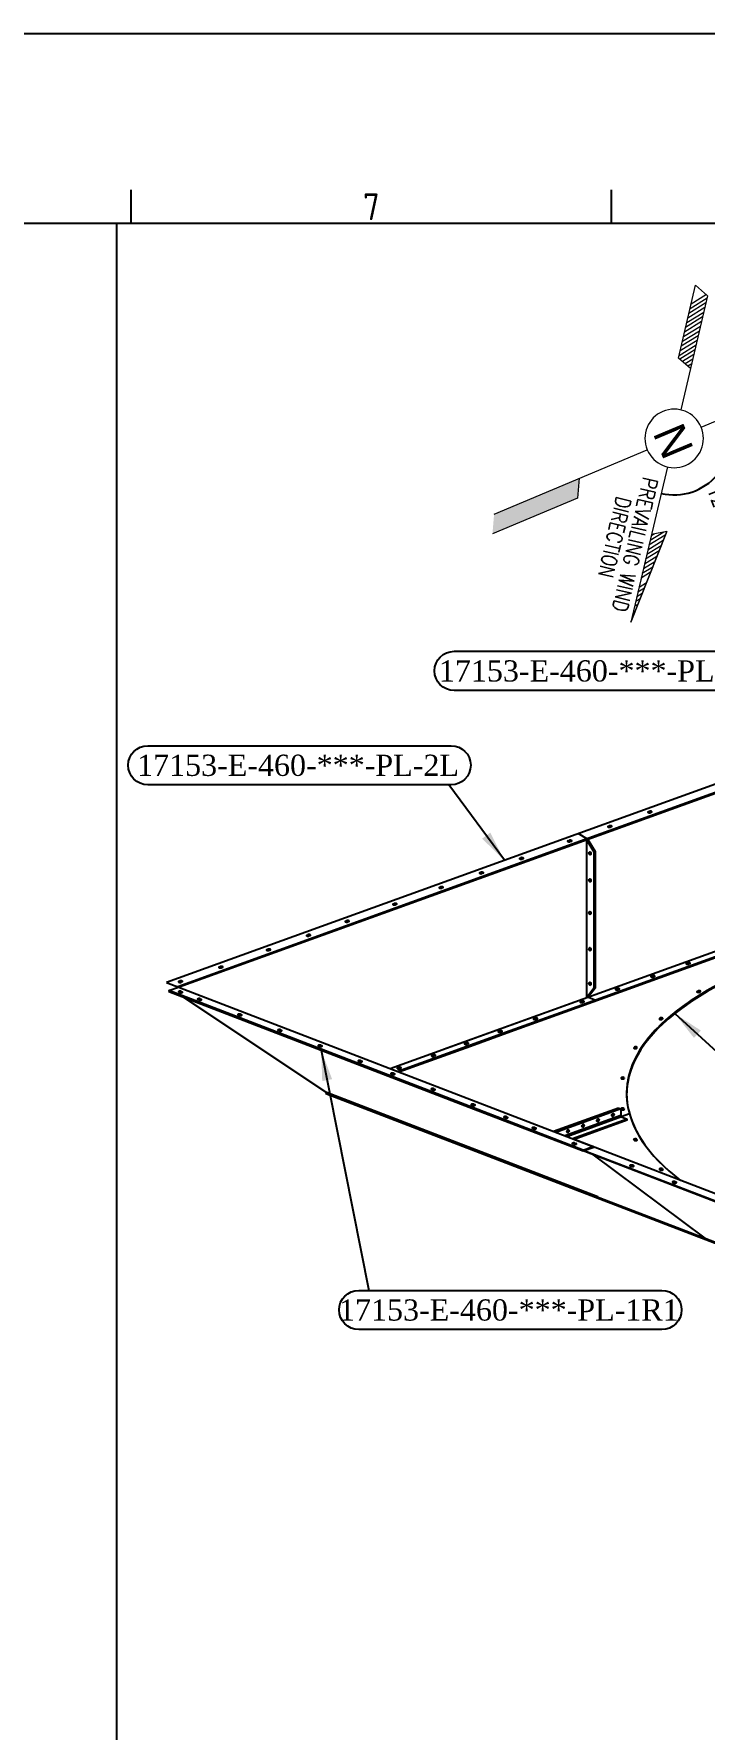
# Model space of a CAD drawing. Header units: inches. Extents: x 212980 to 238967, y -33384 to 2238.
# Drawn here: x 227657 to 229192, y -1637 to 2238 of the extents above; entities that cross this region are included whole.
import ezdxf
from ezdxf.enums import TextEntityAlignment as Align

# ---------------------------------------------------------------- set-up
doc = ezdxf.new("R2010")
doc.units = ezdxf.units.IN
doc.header["$LTSCALE"] = 15
doc.header["$MEASUREMENT"] = 0
doc.linetypes.add('CENTER', pattern=[50.8, 31.75, -6.35, 6.35, -6.35])
for name, color, linetype in [('2', 3, 'CENTER'), ('3-TEXT', 7, 'Continuous'), ('Border', 7, 'Continuous'), ('CADRE', 5, 'Continuous'), ('xref-1$0$FILL', 1, 'Continuous')]:
    doc.layers.add(name, color=color, linetype=linetype)
doc.styles.add('ISO Proportional', font='isocp.shx')
doc.styles.add('ROMANS', font='ROMANS.shx')
doc.styles.add('ROMANT', font='tunga.ttf')
doc.styles.add('style7', font='times.ttf', dxfattribs={"height": 24})
doc.dimstyles.new('1', dxfattribs={"dimtxt": 45, "dimasz": 25, "dimexe": 1.25, "dimexo": 0.6, "dimgap": 5, "dimtad": 1, "dimdec": 0, "dimdsep": 46, "dimtxsty": 'ROMANS', "dimblk": 'OBLIQUE', "dimcen": 2.5, "dimclrd": 8, "dimclre": 8, "dimclrt": 6, "dimadec": 0, "dimazin": 0, "dimtfac": 1, "dimtdec": 0, "dimtmove": 0, "dimatfit": 3, "dimfxl": 1, "dimarcsym": 0})

# ---------------------------------------------------------------- blocks, each defined once
blk = doc.blocks.new('FV H')
at = {"layer": 'Border'}
for points in [[(257935, -22158), (257769, -23293), (257936, -23205)], [(258069, -25527), (257935, -25457), (257935, -26162), (258069, -26232)]]:
    blk.add_hatch(color=1, dxfattribs=at).paths.add_polyline_path(points)
at = {"layer": 'Border', "color": 1, "linetype": 'Continuous', "lineweight": 0}
for p, q in [((257769, -23293), (257935, -22158)), ((257935, -23205), (257768, -23293)), ((257935, -25457), (258069, -25527)), ((258069, -25527), (258069, -26232))]:
    blk.add_line(p, q, dxfattribs=at)
at = {"layer": 'Border', "color": 3, "linetype": 'Continuous', "lineweight": 0}
for p, q in [((257935, -24447), (257935, -22158)), ((256920, -24067), (257029, -24013)), ((256920, -24067), (257029, -24013)), ((257382, -24402), (256920, -24067)), ((257382, -24402), (256920, -24067)), ((257018, -24018), (257040, -24154)), ((257029, -24013), (257754, -24539)), ((257029, -24013), (257491, -24348)), ((257045, -24024), (257069, -24175)), ((257075, -24046), (257099, -24197)), ((257105, -24067), (257129, -24218)), ((257135, -24089), (257158, -24240)), ((257164, -24111), (257188, -24262)), ((257194, -24132), (257218, -24283)), ((257224, -24154), (257248, -24305)), ((257254, -24175), (257277, -24326)), ((257283, -24197), (257307, -24348)), ((257313, -24219), (257337, -24370)), ((257343, -24240), (257367, -24391)), ((257372, -24262), (257394, -24396)), ((257491, -24348), (257382, -24402)), ((257491, -24348), (257382, -24402)), ((257402, -24283), (257418, -24384)), ((257432, -24305), (257443, -24372)), ((257462, -24326), (257467, -24360)), ((257491, -24348), (257491, -24348)), ((258116, -24802), (259100, -25517)), ((257935, -26162), (257935, -24895)), ((258569, -24997), (258545, -25113)), ((258546, -25114), (259100, -25517)), ((258550, -25095), (258554, -25120)), ((258564, -25020), (258583, -25142)), ((258569, -24997), (259100, -25517)), ((259100, -25517), (258569, -24997)), ((258590, -25018), (258613, -25163)), ((258621, -25048), (258643, -25185)), ((258652, -25079), (258672, -25206)), ((258683, -25109), (258702, -25228)), ((258715, -25140), (258732, -25249)), ((258746, -25170), (258762, -25271)), ((258777, -25201), (258791, -25293)), ((258808, -25231), (258821, -25314)), ((258870, -25292), (258881, -25357)), ((258901, -25322), (258910, -25379)), ((258932, -25353), (258940, -25401)), ((258964, -25383), (258970, -25422)), ((257935, -25457), (258069, -25527)), ((258995, -25414), (258999, -25444)), ((258069, -25527), (258069, -26232))]:
    blk.add_line(p, q, dxfattribs=at)
blk.add_ellipse((257935, -24670), major_axis=(-158, -158), ratio=1, start_param=3.926991, end_param=10.210176, dxfattribs=at)
at = {"layer": 'xref-1$0$FILL', "color": 2, "ltscale": 10}
blk.add_arc((257935, -24670), 431, 323.9925, 90, dxfattribs=at)
at = {"layer": 'Border', "color": 2, "style": 'ROMANS', "width": 0.8}
for s, height, rotation, p in [('GEOGRAPHIC & PLANT NORTH', 115.62, 90, (258049, -23176)), ('PREVAILING WIND', 115.62, 324, (258567, -25259)), ('DIRECTION', 115.6, 324, (258455, -25381))]:
    blk.add_text(s, height=height, rotation=rotation, dxfattribs=at).set_placement(p, align=Align.MIDDLE)
blk.add_text('126%%D', height=115.6, dxfattribs=at).set_placement((258533, -24533), align=Align.MIDDLE)
at = {"layer": 'Border', "color": 3, "linetype": 'Continuous', "lineweight": 0, "style": 'ROMANT'}
blk.add_text('N', height=246, rotation=180.0332, dxfattribs=at).set_placement((258070, -24561))
blk = doc.blocks.new('KADR')
at = {"layer": 'CADRE', "color": 2}
for p, q in [((229165, 8136.1), (229165, 8233.3)), ((230560.4, 8136.1), (230560.4, 8233.3))]:
    blk.add_line(p, q, dxfattribs=at)
at = {"layer": 'CADRE', "color": 1}
blk.add_lwpolyline([(220145.5, -7651), (243248.6, -7651), (243248.6, 8686.2), (220145.5, 8686.2)], close=True, dxfattribs=at)
at = {"layer": 'CADRE'}
blk.add_lwpolyline([(220695.6, -7100.9), (242698.5, -7100.9), (242698.5, 8136.1), (220695.6, 8136.1)], close=True, dxfattribs=at)
at = {"layer": 'CADRE', "color": 2, "style": 'ISO Proportional'}
blk.add_text('7', height=77.8, dxfattribs=at).set_placement((229862.7, 8184.7), align=Align.MIDDLE)
blk = doc.blocks.new('_Oblique')
at = {"color": 0, "linetype": 'ByBlock', "lineweight": -2}
blk.add_line((-0.5, -0.5), (0.5, 0.5), dxfattribs=at)

msp = doc.modelspace()

# ---------------------------------------------------------------- linework, layer by layer
at = {"color": 7, "ltscale": 200}
msp.add_line((227846.68, -2207.52), (227846.68, 1804.76), dxfattribs=at)
at = {"color": 7, "extrusion": (0.012987, 0.927814, 0.372818)}
for p, q in [((230369.5, 940.79, -41679.23), (227959.9, 70.85, -41679.23)), ((230395.54, 930.83, -5001.51), (227985.94, 60.9, -5001.51)), ((230394.43, 928.1, -5001.51), (227989.07, 59.69, -5001.51)), ((227985.94, 60.9, -5001.51), (229565.91, 631.31, -5001.51)), ((229567.38, 631.84, -5001.51), (228833.14, 366.76, -5001.51)), ((228970.17, 427.7, -5001.51), (228972.37, 428.5, -5001.51)), ((228972.34, 426.57, -5001.51), (228970.17, 425.78, -5001.51)), ((228977.51, 426.52, -5001.51), (228975.31, 425.72, -5001.51)), ((229061.95, 460.84, -5001.51), (229064.15, 461.63, -5001.51)), ((229064.12, 459.7, -5001.51), (229061.95, 458.92, -5001.51)), ((229069.29, 459.65, -5001.51), (229067.09, 458.86, -5001.51)), ((228878.39, 394.57, -5001.51), (228880.59, 395.36, -5001.51)), ((228880.56, 393.43, -5001.51), (228878.39, 392.65, -5001.51)), ((228885.73, 393.38, -5001.51), (228883.53, 392.59, -5001.51)), ((228900.43, 411.6, -5001.51), (228922.27, 398.94, -5001.51)), ((228833.14, 366.76, -5001.51), (227985.94, 60.9, -5001.51)), ((228768.25, 354.8, -5001.51), (228770.45, 355.6, -5001.51)), ((228770.43, 353.67, -5001.51), (228768.25, 352.89, -5001.51)), ((228775.6, 353.62, -5001.51), (228773.39, 352.83, -5001.51)), ((228676.47, 321.67, -5001.51), (228678.67, 322.46, -5001.51)), ((228678.65, 320.54, -5001.51), (228676.47, 319.75, -5001.51)), ((228683.82, 320.49, -5001.51), (228681.61, 319.69, -5001.51)), ((228871.55, 3.59, -5001.51), (229722.8, 310.91, -5001.51)), ((229722.83, 312.84, -5001.51), (228871.58, 5.51, -5001.51)), ((228584.69, 288.53, -5001.51), (228586.89, 289.33, -5001.51)), ((228586.87, 287.4, -5001.51), (228584.69, 286.62, -5001.51)), ((228592.04, 287.35, -5001.51), (228589.83, 286.55, -5001.51)), ((228478.68, 250.26, -5001.51), (228480.88, 251.05, -5001.51)), ((228480.85, 249.13, -5001.51), (228478.68, 248.34, -5001.51)), ((228486.02, 249.08, -5001.51), (228483.82, 248.28, -5001.51)), ((228593.97, -81.75, -5001.51), (229560.73, 267.28, -5001.51)), ((228369.93, 211, -5001.51), (228372.13, 211.79, -5001.51)), ((228372.11, 209.87, -5001.51), (228369.93, 209.08, -5001.51)), ((228377.27, 209.81, -5001.51), (228375.07, 209.02, -5001.51)), ((228281.31, 179, -5001.51), (228283.51, 179.8, -5001.51)), ((228283.49, 177.87, -5001.51), (228281.31, 177.09, -5001.51)), ((228288.66, 177.82, -5001.51), (228286.45, 177.03, -5001.51)), ((228189.53, 145.87, -5001.51), (228191.73, 146.66, -5001.51)), ((228191.71, 144.74, -5001.51), (228189.53, 143.95, -5001.51)), ((228196.88, 144.69, -5001.51), (228194.67, 143.89, -5001.51)), ((228080.54, 106.52, -5001.51), (228082.74, 107.32, -5001.51)), ((228082.72, 105.39, -5001.51), (228080.54, 104.6, -5001.51)), ((228087.89, 105.34, -5001.51), (228085.68, 104.54, -5001.51)), ((229068.55, 85.39, -5001.51), (229070.75, 86.19, -5001.51)), ((229070.73, 84.26, -5001.51), (229068.55, 83.47, -5001.51)), ((229075.9, 84.21, -5001.51), (229073.69, 83.41, -5001.51)), ((229149.32, 114.55, -5001.51), (229151.52, 115.35, -5001.51)), ((229151.49, 113.42, -5001.51), (229149.32, 112.63, -5001.51)), ((229156.66, 113.37, -5001.51), (229154.46, 112.57, -5001.51)), ((227959.99, 70.88, -5001.51), (228934.95, -304.22, -5001.51)), ((227965.49, 52.34, -5001.51), (227965.46, 50.41, -5001.51)), ((227965.46, 50.41, -5001.51), (228662.43, -217.73, -5001.51)), ((227965.49, 52.34, -5001.51), (227987.52, 60.29, -5001.51)), ((228662.45, -215.81, -5001.51), (227965.49, 52.34, -5001.51)), ((227990.58, 47.62, -5001.51), (227988.37, 48.46, -5001.51)), ((227988.76, 73.39, -5001.51), (227990.96, 74.18, -5001.51)), ((227990.94, 72.25, -5001.51), (227988.76, 71.47, -5001.51)), ((227991.01, 47.47, -5001.51), (227989.2, 48.68, -5001.51)), ((227991.91, 47.28, -5001.51), (227989.7, 48.76, -5001.51)), ((227989.7, 48.76, -5001.51), (227991.91, 47.28, -5001.51)), ((227995.69, 47.54, -5001.51), (227993.49, 48.39, -5001.51)), ((227993.51, 50.32, -5001.51), (227995.72, 49.47, -5001.51)), ((227996.11, 72.2, -5001.51), (227993.9, 71.41, -5001.51)), ((228987.78, 56.23, -5001.51), (228989.99, 57.03, -5001.51)), ((228989.96, 55.1, -5001.51), (228987.79, 54.32, -5001.51)), ((228995.13, 55.05, -5001.51), (228992.93, 54.25, -5001.51)), ((229173.13, 50.24, -5001.51), (229174.75, 51.21, -5001.51)), ((229174.72, 48.8, -5001.51), (229174.09, 48.42, -5001.51)), ((229180.95, 49.72, -5001.51), (229179.33, 48.75, -5001.51)), ((228324.86, -180.09, -5001.51), (227997.88, 37.94, -5001.51)), ((228326.33, -180.66, -5001.51), (227999.35, 37.38, -5001.51)), ((227999.35, 37.38, -5001.51), (228326.33, -180.66, -5001.51)), ((228034.48, 30.73, -5001.51), (228032.27, 31.57, -5001.51)), ((228039.59, 30.65, -5001.51), (228037.38, 31.5, -5001.51)), ((228037.41, 33.43, -5001.51), (228039.62, 32.58, -5001.51)), ((228471.57, -125.94, -5001.51), (228904.55, 30.38, -5001.51)), ((228871.58, 5.51, -5001.51), (228745.7, -39.93, -5001.51)), ((228746.87, -41.43, -5001.51), (228871.55, 3.59, -5001.51)), ((228907.02, 27.07, -5001.51), (228909.22, 27.87, -5001.51)), ((228909.19, 25.94, -5001.51), (228907.02, 25.16, -5001.51)), ((228914.36, 25.89, -5001.51), (228912.16, 25.1, -5001.51)), ((228940.09, 30.25, -5001.51), (228922.71, 36.94, -5001.51)), ((228940.06, 28.32, -5001.51), (228940.09, 30.25, -5001.51)), ((228940.06, 28.32, -5001.51), (228940.09, 30.25, -5001.51)), ((228940.06, 28.32, -5001.51), (228940.09, 30.25, -5001.51)), ((228126.31, -4.6, -5001.51), (228124.1, -3.76, -5001.51)), ((228131.42, -4.68, -5001.51), (228129.21, -3.83, -5001.51)), ((228129.24, -1.9, -5001.51), (228131.44, -2.75, -5001.51)), ((228221.07, -37.23, -5001.51), (228223.27, -38.08, -5001.51)), ((228799.99, -11.57, -5001.51), (228802.19, -10.77, -5001.51)), ((228802.16, -12.7, -5001.51), (228799.99, -13.48, -5001.51)), ((228807.33, -12.75, -5001.51), (228805.13, -13.55, -5001.51)), ((229087.17, -11.87, -5001.51), (229088.36, -10.81, -5001.51)), ((229088.33, -13.22, -5001.51), (229088.11, -13.41, -5001.51)), ((229095.08, -11.93, -5001.51), (229093.89, -12.99, -5001.51)), ((228218.13, -39.93, -5001.51), (228215.93, -39.09, -5001.51)), ((228223.25, -40.01, -5001.51), (228221.04, -39.16, -5001.51)), ((228309.96, -75.26, -5001.51), (228307.76, -74.42, -5001.51)), ((228315.08, -75.34, -5001.51), (228312.87, -74.49, -5001.51)), ((228312.9, -72.56, -5001.51), (228315.1, -73.41, -5001.51)), ((228655.5, -72.5, -5001.51), (228488.95, -132.63, -5001.51)), ((228491.52, -133.62, -5001.51), (228655.48, -74.42, -5001.51)), ((228642.82, -68.32, -5001.51), (228645.02, -67.52, -5001.51)), ((228645, -69.45, -5001.51), (228642.82, -70.23, -5001.51)), ((228650.16, -69.5, -5001.51), (228647.96, -70.3, -5001.51)), ((228655.48, -74.42, -5001.51), (228746.87, -41.43, -5001.51)), ((228745.7, -39.93, -5001.51), (228655.5, -72.5, -5001.51)), ((228719.48, -40.64, -5001.51), (228721.68, -39.85, -5001.51)), ((228721.65, -41.77, -5001.51), (228719.48, -42.56, -5001.51)), ((228726.82, -41.83, -5001.51), (228724.62, -42.62, -5001.51)), ((229028.76, -78.55, -5001.51), (229029.49, -77.43, -5001.51)), ((228401.79, -110.59, -5001.51), (228399.59, -109.75, -5001.51)), ((228406.91, -110.66, -5001.51), (228404.7, -109.82, -5001.51)), ((228404.73, -107.89, -5001.51), (228406.93, -108.74, -5001.51)), ((228566.97, -95.7, -5001.51), (228569.18, -94.91, -5001.51)), ((228569.15, -96.83, -5001.51), (228566.97, -97.62, -5001.51)), ((228574.32, -96.88, -5001.51), (228572.12, -97.68, -5001.51)), ((229036.56, -78.15, -5001.51), (229035.83, -79.27, -5001.51)), ((228476.45, -139.32, -5001.51), (228474.25, -138.47, -5001.51)), ((228481.57, -139.39, -5001.51), (228479.36, -138.54, -5001.51)), ((228479.39, -136.61, -5001.51), (228481.59, -137.46, -5001.51)), ((228482.08, -146.41, -5001.51), (228482.06, -148.34, -5001.51)), ((228488.23, -124.13, -5001.51), (228490.43, -123.33, -5001.51)), ((228490.4, -125.26, -5001.51), (228488.23, -126.05, -5001.51)), ((228495.57, -125.31, -5001.51), (228493.37, -126.11, -5001.51)), ((228999.35, -148.16, -5001.51), (228999.59, -147, -5001.51)), ((229006.84, -147.3, -5001.51), (229006.59, -148.46, -5001.51)), ((228324.86, -180.09, -5001.51), (228324.82, -182.5, -5001.51)), ((228324.82, -182.5, -5001.51), (228875.8, -394.48, -5001.51)), ((228324.86, -180.09, -5001.51), (228875.83, -392.07, -5001.51)), ((228326.33, -180.66, -5001.51), (228324.86, -180.09, -5001.51)), ((228946.56, -419.28, -5001.51), (228326.33, -180.66, -5001.51)), ((228568.28, -174.65, -5001.51), (228566.08, -173.8, -5001.51)), ((228573.39, -174.72, -5001.51), (228571.19, -173.87, -5001.51)), ((228571.22, -171.94, -5001.51), (228573.42, -172.79, -5001.51)), ((228660.11, -209.98, -5001.51), (228657.91, -209.13, -5001.51)), ((228662.45, -215.81, -5001.51), (228662.43, -217.73, -5001.51)), ((228662.43, -217.73, -5001.51), (228912.9, -314.1, -5001.51)), ((228912.92, -312.17, -5001.51), (228662.45, -215.81, -5001.51)), ((228665.22, -210.05, -5001.51), (228663.02, -209.2, -5001.51)), ((228663.05, -207.27, -5001.51), (228665.25, -208.12, -5001.51)), ((228993.85, -216.16, -5001.51), (228845.38, -269.76, -5001.51)), ((228996.34, -217.11, -5001.51), (228847.87, -270.71, -5001.51)), ((228998.82, -218.07, -5001.51), (228850.35, -271.67, -5001.51)), ((228999.64, -218.98, -5001.51), (228999.4, -217.82, -5001.51)), ((229018.71, -229.01, -5001.51), (228999.87, -235.81, -5001.51)), ((229006.64, -217.69, -5001.51), (229006.89, -218.85, -5001.51)), ((228734.77, -238.7, -5001.51), (228732.57, -237.85, -5001.51)), ((228739.88, -238.77, -5001.51), (228737.68, -237.92, -5001.51)), ((228737.71, -236, -5001.51), (228739.91, -236.85, -5001.51)), ((228740.4, -245.79, -5001.51), (228740.37, -247.72, -5001.51)), ((228799.49, -263.6, -5001.51), (228797.28, -262.75, -5001.51)), ((228804.6, -263.67, -5001.51), (228802.39, -262.82, -5001.51)), ((228802.42, -260.89, -5001.51), (228804.63, -261.74, -5001.51)), ((228998.82, -233.49, -5001.51), (228871.03, -279.63, -5001.51)), ((228999.47, -235.39, -5001.51), (228873.89, -280.72, -5001.51)), ((229000.81, -236.39, -5001.51), (228875.88, -281.49, -5001.51)), ((229013.77, -241.38, -5001.51), (228888.85, -286.48, -5001.51)), ((229013.77, -243.8, -5001.51), (228892.09, -287.73, -5001.51)), ((229838.83, -670.31, -5001.51), (228867.41, -296.57, -5001.51)), ((228867.43, -294.64, -5001.51), (229838.85, -668.38, -5001.51)), ((228891.32, -298.93, -5001.51), (228889.11, -298.08, -5001.51)), ((229860.88, -660.43, -5001.51), (228890.93, -287.25, -5001.51)), ((228896.43, -299, -5001.51), (228894.22, -298.15, -5001.51)), ((228894.25, -296.22, -5001.51), (228896.45, -297.07, -5001.51)), ((228912.9, -314.1, -5001.51), (228937.56, -305.19, -5001.51)), ((228912.92, -312.17, -5001.51), (228934.99, -304.2, -5001.51)), ((228934.99, -304.2, -5001.51), (228934.95, -304.22, -5001.51)), ((228936.42, -304.78, -5001.51), (228934.95, -304.22, -5001.51)), ((229029.64, -289.27, -5001.51), (229028.91, -288.13, -5001.51)), ((229035.98, -287.58, -5001.51), (229036.71, -288.72, -5001.51)), ((228912.92, -312.17, -5001.51), (228912.9, -314.1, -5001.51)), ((228935.81, -322.89, -5001.51), (229191.18, -513.37, -5001.51)), ((229020.65, -348.66, -5001.51), (229022.85, -349.51, -5001.51)), ((229025.76, -348.73, -5001.51), (229027.96, -349.58, -5001.51)), ((229027.99, -347.65, -5001.51), (229025.79, -346.8, -5001.51)), ((229088.61, -357.29, -5001.51), (229087.42, -356.21, -5001.51)), ((229094.33, -357.87, -5001.51), (229094.1, -357.66, -5001.51)), ((229094.13, -355.25, -5001.51), (229095.33, -356.34, -5001.51)), ((229118.08, -386.14, -5001.51), (229120.28, -386.99, -5001.51)), ((229123.19, -386.22, -5001.51), (229125.39, -387.06, -5001.51)), ((229125.42, -385.14, -5001.51), (229123.22, -384.29, -5001.51)), ((228875.83, -392.07, -5001.51), (228875.8, -394.48, -5001.51)), ((228875.8, -394.48, -5001.51), (228875.83, -392.07, -5001.51)), ((228875.8, -394.48, -5001.51), (229641.65, -689.13, -5001.51)), ((228875.83, -392.07, -5001.51), (229641.69, -686.72, -5001.51)), ((229191.18, -513.37, -5001.51), (230198.22, -900.81, -5001.51))]:
    msp.add_line(p, q, dxfattribs=at)
at = {"color": 7, "extrusion": (0.209441, 0.903959, 0.372818)}
for p, q in [((228920.94, 396.12, -5001.51), (228937.11, 369.45, -5001.51)), ((228921.17, 36.65, -5001.51), (228921.17, 395.73, -5001.51)), ((228922.31, 396.62, -5001.51), (228938.66, 369.66, -5001.51)), ((228922.31, 396.62, -5001.51), (228938.66, 369.66, -5001.51)), ((228923.68, 397.11, -5001.51), (228940.21, 369.86, -5001.51)), ((228938.66, 369.66, -5001.51), (228937.11, 369.45, -5001.51)), ((228937.11, 369.45, -5001.51), (228937.11, 57.62, -5001.51)), ((228940.21, 369.86, -5001.51), (228938.66, 369.66, -5001.51)), ((228938.66, 369.66, -5001.51), (228938.66, 57.83, -5001.51)), ((228938.66, 369.66, -5001.51), (228938.66, 57.83, -5001.51)), ((228940.21, 369.86, -5001.51), (228940.21, 58.03, -5001.51)), ((228937.11, 57.62, -5001.51), (228921.17, 36.65, -5001.51)), ((228938.66, 57.83, -5001.51), (228922.72, 36.86, -5001.51)), ((228938.66, 57.83, -5001.51), (228922.72, 36.86, -5001.51)), ((228940.21, 58.03, -5001.51), (228924.27, 37.06, -5001.51)), ((228938.66, 57.83, -5001.51), (228937.11, 57.62, -5001.51)), ((228940.21, 58.03, -5001.51), (228938.66, 57.83, -5001.51))]:
    msp.add_line(p, q, dxfattribs=at)
at = {"color": 7}
for p, q in [((228922.27, 398.94, -5001.51), (228922.28, 396.61, -5001.51)), ((228993.85, -216.16, -5001.51), (228998.82, -218.07, -5001.51)), ((228998.82, -218.07, -5001.51), (228998.82, -233.49, -5001.51)), ((229000.81, -236.39, -5001.51), (229013.77, -241.38, -5001.51)), ((229013.77, -243.8, -5001.51), (229013.77, -241.38, -5001.51))]:
    msp.add_line(p, q, dxfattribs=at)
msp.add_arc((229001.92, -233.49, -5001.51), 3.1, 180, 248.95667, dxfattribs=at)
for centre, major_axis, ratio, start_param, end_param in [((228972.74, 426.71, -5001.51), (-3.64, 0.05), 0.3728176, 5.5032742, 8.6448669), ((228974.91, 425.58, -5001.51), (-3.64, 0.05), 0.3728176, 3.932611, 5.5032742), ((228974.94, 427.51, -5001.51), (3.64, -0.05), 0.3728176, 5.5032742, 8.6448669), ((229064.52, 459.85, -5001.51), (-3.64, 0.05), 0.3728176, 5.5032742, 8.6448669), ((229066.69, 458.71, -5001.51), (-3.64, 0.05), 0.3728176, 3.932611, 5.5032742), ((229066.72, 460.64, -5001.51), (3.64, -0.05), 0.3728176, 5.5032742, 8.6448669), ((228880.96, 393.58, -5001.51), (-3.64, 0.05), 0.3728176, 5.5032742, 8.6448669), ((228883.13, 392.44, -5001.51), (-3.64, 0.05), 0.3728176, 3.932611, 5.5032742), ((228883.16, 394.37, -5001.51), (3.64, -0.05), 0.3728176, 5.5032742, 8.6448669), ((228770.82, 353.81, -5001.51), (-3.64, 0.05), 0.3728176, 5.5032742, 8.6448669), ((228773, 352.68, -5001.51), (-3.64, 0.05), 0.3728176, 3.932611, 5.5032742), ((228773.03, 354.61, -5001.51), (3.64, -0.05), 0.3728176, 5.5032742, 8.6448669), ((228930, 365.92, -5001.51), (-0.48, 3.6), 0.659718, 0.3315082, 2.8100845), ((228930, 365.92, -5001.51), (0.48, -3.6), 0.659718, 3.4731008, 5.9516771), ((228931.55, 366.13, -5001.51), (-0.48, 3.6), 0.659718, 0.7088206, 2.432772), ((228679.04, 320.68, -5001.51), (-3.64, 0.05), 0.3728176, 5.5032742, 8.6448669), ((228681.22, 319.55, -5001.51), (-3.64, 0.05), 0.3728176, 3.932611, 5.5032742), ((228681.25, 321.47, -5001.51), (3.64, -0.05), 0.3728176, 5.5032742, 8.6448669), ((228587.26, 287.54, -5001.51), (-3.64, 0.05), 0.3728176, 5.5032742, 8.6448669), ((228589.44, 286.41, -5001.51), (-3.64, 0.05), 0.3728176, 3.932611, 5.5032742), ((228589.47, 288.34, -5001.51), (3.64, -0.05), 0.3728176, 5.5032742, 8.6448669), ((228930, 304.15, -5001.51), (-0.48, 3.6), 0.659718, 0.3315082, 2.8100845), ((228930, 304.15, -5001.51), (0.48, -3.6), 0.659718, 3.4731008, 5.9516771), ((228931.55, 304.35, -5001.51), (-0.48, 3.6), 0.659718, 0.7088206, 2.432772), ((228481.25, 249.27, -5001.51), (-3.64, 0.05), 0.3728176, 5.5032742, 8.6448669), ((228483.42, 248.14, -5001.51), (-3.64, 0.05), 0.3728176, 3.932611, 5.5032742), ((228483.45, 250.06, -5001.51), (3.64, -0.05), 0.3728176, 5.5032742, 8.6448669), ((228930, 229.78, -5001.51), (-0.48, 3.6), 0.659718, 0.3315082, 2.8100845), ((228930, 229.78, -5001.51), (0.48, -3.6), 0.659718, 3.4731008, 5.9516771), ((228931.55, 229.98, -5001.51), (-0.48, 3.6), 0.659718, 0.7088206, 2.432772), ((228372.5, 210.01, -5001.51), (-3.64, 0.05), 0.3728176, 5.5032742, 8.6448669), ((228374.68, 208.88, -5001.51), (-3.64, 0.05), 0.3728176, 3.932611, 5.5032742), ((228374.7, 210.8, -5001.51), (3.64, -0.05), 0.3728176, 5.5032742, 8.6448669), ((230206, -197.39, -5001.51), (-1193.65, 16.71), 0.3728176, -1.2252297, 0.4632336), ((230206.02, -199.82, -5001.51), (-1193.65, 16.71), 0.3728176, 5.1802035, 5.826595), ((230206.05, -197.41, -5001.51), (1193.65, -16.71), 0.3728176, 2.0386109, 2.6850023), ((228283.88, 178.01, -5001.51), (-3.64, 0.05), 0.3728176, 5.5032742, 8.6448669), ((228286.06, 176.88, -5001.51), (-3.64, 0.05), 0.3728176, 3.932611, 5.5032742), ((228286.08, 178.81, -5001.51), (3.64, -0.05), 0.3728176, 5.5032742, 8.6448669), ((228192.1, 144.88, -5001.51), (-3.64, 0.05), 0.3728176, 5.5032742, 8.6448669), ((228194.28, 143.75, -5001.51), (-3.64, 0.05), 0.3728176, 3.932611, 5.5032742), ((228194.3, 145.67, -5001.51), (3.64, -0.05), 0.3728176, 5.5032742, 8.6448669), ((228930, 146.94, -5001.51), (-0.48, 3.6), 0.659718, 0.3315082, 2.8100845), ((228930, 146.94, -5001.51), (0.48, -3.6), 0.659718, 3.4731008, 5.9516771), ((228931.55, 147.15, -5001.51), (-0.48, 3.6), 0.659718, 0.7088206, 2.432772), ((228083.11, 105.53, -5001.51), (-3.64, 0.05), 0.3728176, 5.5032742, 8.6448669), ((228085.29, 104.4, -5001.51), (-3.64, 0.05), 0.3728176, 3.932611, 5.5032742), ((228085.32, 106.33, -5001.51), (3.64, -0.05), 0.3728176, 5.5032742, 8.6448669), ((229071.12, 84.4, -5001.51), (-3.64, 0.05), 0.3728176, 5.5032742, 8.6448669), ((229072.2, 82.87, -5001.51), (3.64, -0.05), 0.3728176, 0.7910183, 2.7878469), ((229073.3, 83.27, -5001.51), (-3.64, 0.05), 0.3728176, 3.932611, 5.5032742), ((229073.32, 85.2, -5001.51), (3.64, -0.05), 0.3728176, 5.5032742, 8.6448669), ((229151.89, 113.56, -5001.51), (-3.64, 0.05), 0.3728176, 5.5032742, 8.6448669), ((229152.96, 112.03, -5001.51), (3.64, -0.05), 0.3728176, 0.7910183, 2.7878469), ((229154.06, 112.43, -5001.51), (-3.64, 0.05), 0.3728176, 3.932611, 5.5032742), ((229154.09, 114.36, -5001.51), (3.64, -0.05), 0.3728176, 5.5032742, 8.6448669), ((227990.94, 49.39, -5001.51), (-3.64, 0.05), 0.3728176, 3.9324779, 7.0740706), ((227991.33, 72.4, -5001.51), (-3.64, 0.05), 0.3728176, 5.5032742, 8.6448669), ((227990.92, 47.46, -5001.51), (-3.64, 0.05), 0.3728176, 3.9324779, 5.4921046), ((227993.15, 48.54, -5001.51), (3.64, -0.05), 0.3728176, 3.9324779, 7.0740706), ((227993.51, 71.26, -5001.51), (-3.64, 0.05), 0.3728176, 3.932611, 5.5032742), ((227993.54, 73.19, -5001.51), (3.64, -0.05), 0.3728176, 5.5032742, 8.6448669), ((228930, 68.06, -5001.51), (-0.48, 3.6), 0.659718, 0.3315082, 2.8100845), ((228930, 68.06, -5001.51), (0.48, -3.6), 0.659718, 3.4731008, 5.9516771), ((228931.55, 68.27, -5001.51), (-0.48, 3.6), 0.659718, 0.7088206, 2.432772), ((228990.35, 55.24, -5001.51), (-3.64, 0.05), 0.3728176, 5.5032742, 8.6448669), ((228991.43, 53.71, -5001.51), (3.64, -0.05), 0.3728176, 0.7910183, 2.7878469), ((228992.53, 54.11, -5001.51), (-3.64, 0.05), 0.3728176, 3.932611, 5.5032742), ((228992.56, 56.04, -5001.51), (3.64, -0.05), 0.3728176, 5.5032742, 8.6448669), ((229176.23, 49.5, -5001.51), (-3.64, 0.05), 0.3728176, 5.7388937, 8.8804863), ((229177.82, 48.06, -5001.51), (-3.64, 0.05), 0.3728176, 4.0885717, 5.7388937), ((229177.85, 50.47, -5001.51), (3.64, -0.05), 0.3728176, 5.7388937, 8.8804863), ((228034.84, 32.5, -5001.51), (-3.64, 0.05), 0.3728176, 3.9324779, 7.0740706), ((228034.82, 30.57, -5001.51), (-3.64, 0.05), 0.3728176, 3.9324779, 5.4921046), ((228037.05, 31.65, -5001.51), (3.64, -0.05), 0.3728176, 3.9324779, 7.0740706), ((228909.59, 26.08, -5001.51), (-3.64, 0.05), 0.3728176, 5.5032742, 8.6448669), ((228910.66, 24.55, -5001.51), (3.64, -0.05), 0.3728176, 0.7910183, 2.7878469), ((228911.76, 24.95, -5001.51), (-3.64, 0.05), 0.3728176, 3.932611, 5.5032742), ((228911.79, 26.88, -5001.51), (3.64, -0.05), 0.3728176, 5.5032742, 8.6448669), ((230206.05, -197.41, -5001.51), (1193.65, -16.71), 0.3728176, 2.6850023, 3.4616984), ((230206.02, -199.82, -5001.51), (-1193.65, 16.71), 0.3728176, 5.826595, 6.2804782), ((228126.67, -2.83, -5001.51), (-3.64, 0.05), 0.3728176, 3.9324779, 7.0740706), ((228126.64, -4.76, -5001.51), (-3.64, 0.05), 0.3728176, 3.9324779, 5.4921046), ((228128.88, -3.68, -5001.51), (3.64, -0.05), 0.3728176, 3.9324779, 7.0740706), ((228218.5, -38.16, -5001.51), (-3.64, 0.05), 0.3728176, 3.9324779, 7.0740706), ((228218.47, -40.09, -5001.51), (-3.64, 0.05), 0.3728176, 3.9324779, 5.4921046), ((228220.7, -39.01, -5001.51), (3.64, -0.05), 0.3728176, 3.9324779, 7.0740706), ((228802.56, -12.56, -5001.51), (-3.64, 0.05), 0.3728176, 5.5032742, 8.6448669), ((228803.63, -14.09, -5001.51), (3.64, -0.05), 0.3728176, 0.7910183, 2.7878469), ((228804.73, -13.69, -5001.51), (-3.64, 0.05), 0.3728176, 3.932611, 5.5032742), ((228804.76, -11.76, -5001.51), (3.64, -0.05), 0.3728176, 5.5032742, 8.6448669), ((229090.53, -12.43, -5001.51), (-3.64, 0.05), 0.3728176, 5.8959733, 9.037566), ((229091.69, -13.78, -5001.51), (-3.64, 0.05), 0.3728176, 3.9902564, 5.8959733), ((229091.72, -11.37, -5001.51), (3.64, -0.05), 0.3728176, 5.8959733, 9.037566), ((228310.33, -73.49, -5001.51), (-3.64, 0.05), 0.3728176, 3.9324779, 7.0740706), ((228310.3, -75.42, -5001.51), (-3.64, 0.05), 0.3728176, 3.9324779, 5.4921046), ((228312.53, -74.34, -5001.51), (3.64, -0.05), 0.3728176, 3.9324779, 7.0740706), ((228645.39, -69.31, -5001.51), (-3.64, 0.05), 0.3728176, 5.5032742, 8.6448669), ((228646.21, -70.92, -5001.51), (3.64, -0.05), 0.3728176, 2.4572559, 2.6882557), ((228646.21, -70.92, -5001.51), (3.64, -0.05), 0.3728176, 0.7908853, 2.2661072), ((228647.57, -70.44, -5001.51), (-3.64, 0.05), 0.3728176, 3.932611, 5.5032742), ((228647.59, -68.51, -5001.51), (3.64, -0.05), 0.3728176, 5.5032742, 8.6448669), ((228646.21, -70.92, -5001.51), (3.64, -0.05), 0.3728176, 0.7864545, 0.7908853), ((228722.05, -41.63, -5001.51), (-3.64, 0.05), 0.3728176, 5.5032742, 8.6448669), ((228722.87, -43.25, -5001.51), (3.64, -0.05), 0.3728176, 2.4572559, 2.6882557), ((228722.87, -43.25, -5001.51), (3.64, -0.05), 0.3728176, 0.7908853, 2.2661072), ((228724.22, -42.76, -5001.51), (-3.64, 0.05), 0.3728176, 3.932611, 5.5032742), ((228724.25, -40.84, -5001.51), (3.64, -0.05), 0.3728176, 5.5032742, 8.6448669), ((228722.87, -43.25, -5001.51), (3.64, -0.05), 0.3728176, 0.7864545, 0.7908853), ((229033.02, -77.79, -5001.51), (3.64, -0.05), 0.3728176, 6.0530529, 9.1946456), ((228402.16, -108.82, -5001.51), (-3.64, 0.05), 0.3728176, 3.9324779, 7.0740706), ((228402.13, -110.74, -5001.51), (-3.64, 0.05), 0.3728176, 3.9324779, 5.4921046), ((228404.36, -109.67, -5001.51), (3.64, -0.05), 0.3728176, 3.9324779, 7.0740706), ((228569.54, -96.69, -5001.51), (-3.64, 0.05), 0.3728176, 5.5032742, 8.6448669), ((228570.85, -98.13, -5001.51), (3.64, -0.05), 0.3728176, 2.456172, 2.8888374), ((228570.85, -98.13, -5001.51), (3.64, -0.05), 0.3728176, 0.7908853, 2.2671912), ((228571.72, -97.82, -5001.51), (-3.64, 0.05), 0.3728176, 3.932611, 5.5032742), ((228571.75, -95.89, -5001.51), (3.64, -0.05), 0.3728176, 5.5032742, 8.6448669), ((228570.85, -98.13, -5001.51), (3.64, -0.05), 0.3728176, 0.7865574, 0.7908853), ((229032.3, -78.91, -5001.51), (-3.64, 0.05), 0.3728176, 6.0530529, 9.1946456), ((229032.99, -80.2, -5001.51), (-3.64, 0.05), 0.3728176, 3.8485142, 5.9850458), ((228476.82, -137.54, -5001.51), (-3.64, 0.05), 0.3728176, 3.9324779, 7.0740706), ((228476.79, -139.47, -5001.51), (-3.64, 0.05), 0.3728176, 3.9324779, 5.4921046), ((228479.02, -138.39, -5001.51), (3.64, -0.05), 0.3728176, 3.9324779, 7.0740706), ((228490.8, -125.12, -5001.51), (-3.64, 0.05), 0.3728176, 5.5032742, 8.6448669), ((228492.1, -126.56, -5001.51), (3.64, -0.05), 0.3728176, 2.456172, 2.8888374), ((228492.1, -126.56, -5001.51), (3.64, -0.05), 0.3728176, 0.7908853, 2.2671912), ((228492.97, -126.25, -5001.51), (-3.64, 0.05), 0.3728176, 3.932611, 5.5032742), ((228493, -124.32, -5001.51), (3.64, -0.05), 0.3728176, 5.5032742, 8.6448669), ((228492.1, -126.56, -5001.51), (3.64, -0.05), 0.3728176, 0.7865574, 0.7908853), ((229002.97, -148.31, -5001.51), (-3.64, 0.05), 0.3728176, 6.2101326, 9.3517252), ((229003.21, -147.15, -5001.51), (3.64, -0.05), 0.3728176, 6.2101326, 9.3517252), ((229003.18, -149.56, -5001.51), (-3.64, 0.05), 0.3728176, 3.6901126, 5.870029), ((228568.65, -172.87, -5001.51), (-3.64, 0.05), 0.3728176, 3.9324779, 7.0740706), ((228568.62, -174.8, -5001.51), (-3.64, 0.05), 0.3728176, 3.9324779, 5.4921046), ((228570.85, -173.72, -5001.51), (3.64, -0.05), 0.3728176, 3.9324779, 7.0740706), ((228660.48, -208.2, -5001.51), (-3.64, 0.05), 0.3728176, 3.9324779, 7.0740706), ((228660.45, -210.13, -5001.51), (-3.64, 0.05), 0.3728176, 3.9324779, 5.4921046), ((228662.68, -209.05, -5001.51), (3.64, -0.05), 0.3728176, 3.9324779, 7.0740706), ((228978.01, -230.83, -5001.51), (1.31, 3.39), 0.6525176, 3.8672192, 5.2267639), ((228979.48, -231.39, -5001.51), (-1.31, -3.39), 0.6525176, 0.3382133, 2.0851712), ((228979.48, -231.39, -5001.51), (1.31, 3.39), 0.6525176, 3.479806, 5.2267639), ((228978.01, -230.83, -5001.51), (1.31, 3.39), 0.6525176, 5.2267639, 5.5575587), ((228979.48, -231.39, -5001.51), (-1.31, -3.39), 0.6525176, 2.0851712, 2.8033793), ((228979.48, -231.39, -5001.51), (1.31, 3.39), 0.6525176, 5.2267639, 5.944972), ((229003.02, -217.75, -5001.51), (3.64, -0.05), 0.3728176, 0.0840269, 3.2256196), ((229003.26, -218.91, -5001.51), (-3.64, 0.05), 0.3728176, 0.0840269, 3.2256196), ((229002.99, -220.16, -5001.51), (-3.64, 0.05), 0.3728176, 3.5455036, 5.723821), ((228735.14, -236.92, -5001.51), (-3.64, 0.05), 0.3728176, 3.9324779, 7.0740706), ((228735.11, -238.85, -5001.51), (-3.64, 0.05), 0.3728176, 3.9324779, 5.4921046), ((228737.34, -237.77, -5001.51), (3.64, -0.05), 0.3728176, 3.9324779, 7.0740706), ((228799.85, -261.82, -5001.51), (-3.64, 0.05), 0.3728176, 3.9324779, 7.0740706), ((228799.82, -263.75, -5001.51), (-3.64, 0.05), 0.3728176, 3.9324779, 5.4921046), ((228802.06, -262.67, -5001.51), (3.64, -0.05), 0.3728176, 3.9324779, 7.0740706), ((228875.34, -267.89, -5001.51), (1.31, 3.39), 0.6525176, 3.8672192, 5.2267639), ((228876.81, -268.46, -5001.51), (-1.31, -3.39), 0.6525176, 0.3382133, 2.0851712), ((228876.81, -268.46, -5001.51), (1.31, 3.39), 0.6525176, 3.479806, 5.2267639), ((228875.34, -267.89, -5001.51), (1.31, 3.39), 0.6525176, 5.2267639, 5.5575587), ((228876.81, -268.46, -5001.51), (-1.31, -3.39), 0.6525176, 2.0851712, 2.8033793), ((228876.81, -268.46, -5001.51), (1.31, 3.39), 0.6525176, 5.2267639, 5.944972), ((228909.56, -255.54, -5001.51), (1.31, 3.39), 0.6525176, 3.8672192, 5.2267639), ((228911.03, -256.1, -5001.51), (-1.31, -3.39), 0.6525176, 0.3382133, 2.0851712), ((228911.03, -256.1, -5001.51), (1.31, 3.39), 0.6525176, 3.479806, 5.2267639), ((228909.56, -255.54, -5001.51), (1.31, 3.39), 0.6525176, 5.2267639, 5.5575587), ((228911.03, -256.1, -5001.51), (-1.31, -3.39), 0.6525176, 2.0851712, 2.8033793), ((228911.03, -256.1, -5001.51), (1.31, 3.39), 0.6525176, 5.2267639, 5.944972), ((228943.79, -243.18, -5001.51), (1.31, 3.39), 0.6525176, 3.8672192, 5.2267639), ((228945.26, -243.75, -5001.51), (-1.31, -3.39), 0.6525176, 0.3382133, 2.0851712), ((228945.26, -243.75, -5001.51), (1.31, 3.39), 0.6525176, 3.479806, 5.2267639), ((228943.79, -243.18, -5001.51), (1.31, 3.39), 0.6525176, 5.2267639, 5.5575587), ((228945.26, -243.75, -5001.51), (-1.31, -3.39), 0.6525176, 2.0851712, 2.8033793), ((228945.26, -243.75, -5001.51), (1.31, 3.39), 0.6525176, 5.2267639, 5.944972), ((228891.68, -297.15, -5001.51), (-3.64, 0.05), 0.3728176, 3.9324779, 7.0740706), ((228891.65, -299.08, -5001.51), (-3.64, 0.05), 0.3728176, 3.9324779, 5.4921046), ((228893.89, -298, -5001.51), (3.64, -0.05), 0.3728176, 3.9324779, 7.0740706), ((229032.45, -287.85, -5001.51), (3.64, -0.05), 0.3728176, 0.2411065, 3.3826992), ((229033.18, -288.99, -5001.51), (-3.64, 0.05), 0.3728176, 0.2411065, 3.3826992), ((229032.41, -290.26, -5001.51), (-3.64, 0.05), 0.3728176, 3.433243, 5.565157), ((229023.22, -347.73, -5001.51), (-3.64, 0.05), 0.3728176, 3.9324779, 7.0740706), ((229023.19, -349.66, -5001.51), (-3.64, 0.05), 0.3728176, 3.9324779, 5.4921046), ((229025.42, -348.58, -5001.51), (3.64, -0.05), 0.3728176, 3.9324779, 7.0740706), ((230206.05, -197.41, -5001.51), (1193.65, -16.71), 0.3728176, 3.4616984, 3.6048262), ((229090.78, -355.73, -5001.51), (3.64, -0.05), 0.3728176, 0.3981862, 3.5397788), ((229090.74, -358.14, -5001.51), (-3.64, 0.05), 0.3728176, 3.5397788, 5.4264726), ((229091.97, -356.81, -5001.51), (-3.64, 0.05), 0.3728176, 0.3981862, 3.5397788), ((229120.65, -385.22, -5001.51), (-3.64, 0.05), 0.3728176, 3.9324779, 7.0740706), ((229120.62, -387.14, -5001.51), (-3.64, 0.05), 0.3728176, 3.9324779, 5.4921046), ((229122.85, -386.06, -5001.51), (3.64, -0.05), 0.3728176, 3.9324779, 7.0740706)]:
    msp.add_ellipse(centre, major_axis=major_axis, ratio=ratio, start_param=start_param, end_param=end_param, dxfattribs=at)
for centre, major_axis, ratio in [((228928.45, 365.71, -5001.51), (0.48, -3.6), 0.659718), ((228928.45, 303.94, -5001.51), (0.48, -3.6), 0.659718), ((228928.45, 229.57, -5001.51), (0.48, -3.6), 0.659718), ((228928.45, 146.74, -5001.51), (0.48, -3.6), 0.659718), ((228928.45, 67.86, -5001.51), (0.48, -3.6), 0.659718), ((228980.95, -231.96, -5001.51), (-1.31, -3.39), 0.6525176), ((228878.28, -269.02, -5001.51), (-1.31, -3.39), 0.6525176), ((228912.5, -256.67, -5001.51), (-1.31, -3.39), 0.6525176), ((228946.72, -244.31, -5001.51), (-1.31, -3.39), 0.6525176)]:
    msp.add_ellipse(centre, major_axis=major_axis, ratio=ratio, dxfattribs=at)
at = {"layer": '2', "color": 6, "linetype": 'ByBlock', "elevation": -41679.23}
for points in [[(228617.86, 827.43), (229311.27, 827.43, -1), (229311.27, 737.87), (228617.86, 737.87, -1), (228617.86, 827.43)], [(227917.57, 611.79), (228610.98, 611.79, -1), (228610.98, 522.24), (227917.57, 522.24, -1), (227917.57, 611.79)], [(228399.68, -632.59), (229093.09, -632.59, -1), (229093.09, -722.15), (228399.68, -722.15, -1), (228399.68, -632.59)]]:
    msp.add_lwpolyline(points, format="xyb", dxfattribs=at)

# ---------------------------------------------------------------- block references
at = {"color": 11, "xscale": 0.7873079009283485, "yscale": 0.7873079009283485, "zscale": 0.7873079009283485}
msp.add_blockref('KADR', (47455.95, -4600.86), dxfattribs=at)
at = {"color": 11, "xscale": 0.2992, "yscale": 0.2992, "zscale": 0.2992, "rotation": 292.7608586806983}
msp.add_blockref('FV H', (206069.86, 75333.87, 3542.73), dxfattribs=at)

# ---------------------------------------------------------------- texts
at = {"layer": '3-TEXT', "color": 2, "style": 'style7'}
for s, p in [('17153-E-460-***-PL-2M', (228961.23, 782.6, -41679.23)), ('17153-E-460-***-PL-2L', (228260.94, 566.97, -41679.23)), ('17153-E-460-***-PL-1R1', (228743.05, -677.41, -41679.23))]:
    msp.add_text(s, height=48.4704, dxfattribs=at).set_placement(p, align=Align.MIDDLE_CENTER)

# ---------------------------------------------------------------- leaders
at = {"color": 0}
for points in [[(228732.72, 349.86, -5001.51), (228605.94, 522.18, -5001.51)], [(228313.95, -83.66, -5001.51), (228423.07, -632.59, -5001.51)]]:
    msp.add_leader(points, dimstyle='1', override={"dimtxt": 80, "dimasz": 70, "dimgap": 15, "dimtmove": 1}, dxfattribs=at)
at = {"color": 7}
msp.add_leader([(229122.56, -0.21, -5001.51), (229218.27, -87.97, -5001.51)], dimstyle='1', override={"dimtxt": 80, "dimasz": 70, "dimgap": 15, "dimtmove": 1}, dxfattribs=at)

doc.saveas('drawing.dxf')
